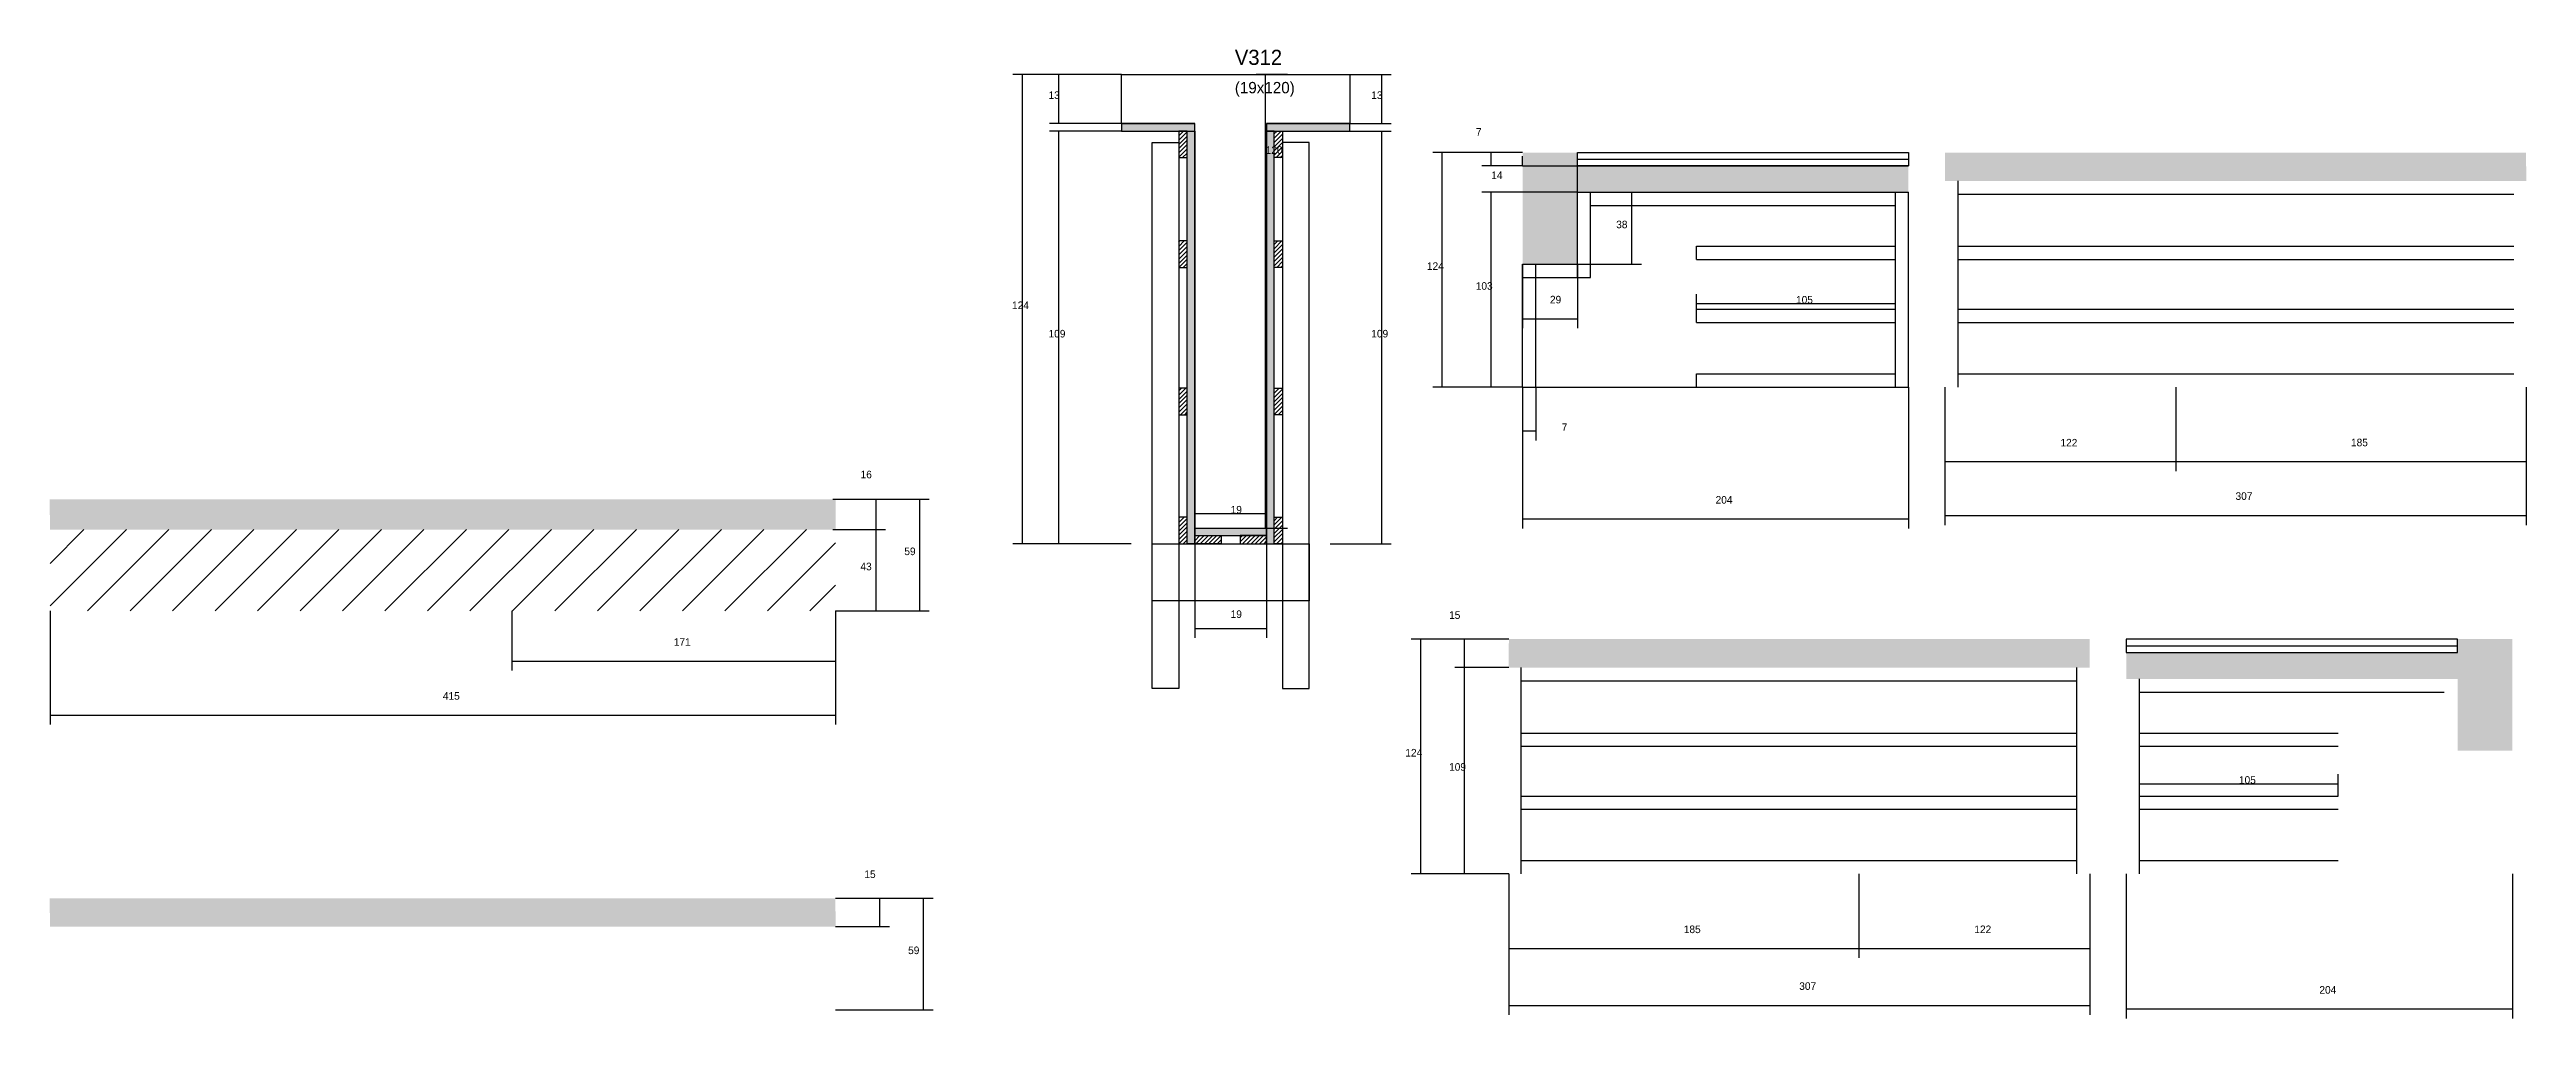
# Model space of a CAD drawing. Header units: metres. Extents: x 5144 to 6453, y 4253 to 4765.
import ezdxf

# ---------------------------------------------------------------- set-up
doc = ezdxf.new("R2010")
doc.units = ezdxf.units.M
for name, color, linetype in [('CONCRETO', 251, 'Continuous'), ('COTA', 241, 'Continuous'), ('Hachura', 253, 'Continuous'), ('Madeira', 126, 'Continuous'), ('Painéis', 200, 'Continuous'), ('REAPROVEITAMENTO', 251, 'Continuous'), ('SARR_2.2x7', 40, 'Continuous'), ('SARR_3.5x7', 81, 'Continuous'), ('Texto Seção', 7, 'Continuous')]:
    doc.layers.add(name, color=color, linetype=linetype)

msp = doc.modelspace()

# ---------------------------------------------------------------- hatches: boundary and pattern name
at = {"layer": 'COTA'}
h = msp.add_hatch(dxfattribs=at)
h.set_pattern_fill('AR-CONC', scale=0.03)
h.paths.add_polyline_path([(5951.7, 4651.8), (5951.7, 4689.8), (5951.7, 4689.8), (6126.6, 4689.8), (6126.6, 4689.8), (6126.6, 4703.8), (6126.6, 4703.8), (5951.7, 4703.8), (5951.7, 4703.8), (5951.7, 4710.8), (5951.7, 4710.8), (5922.7, 4710.8), (5922.7, 4710.8), (5922.7, 4651.8), (5922.7, 4651.8), (5951.7, 4651.8)])
h = msp.add_hatch(dxfattribs=at)
h.set_pattern_fill('AR-CONC', scale=0.03)
h.paths.add_polyline_path([(6145.9, 4710.8), (6145.9, 4695.8), (6145.9, 4695.8), (6453.1, 4695.8), (6453.1, 4695.8), (6452.8, 4710.8), (6452.8, 4710.8), (6145.9, 4710.8)])
h = msp.add_hatch(dxfattribs=at)
h.set_pattern_fill('AR-CONC', scale=0.03)
h.paths.add_polyline_path([(5559.8, 4527.6), (5144.5, 4527.6), (5144.5, 4527.6), (5144.8, 4511.6), (5144.8, 4511.6), (5559.8, 4511.6), (5559.8, 4511.6), (5559.8, 4527.6)])
h = msp.add_hatch(dxfattribs=at)
h.set_pattern_fill('AR-CONC', scale=0.03)
h.paths.add_polyline_path([(6222.4, 4453.7), (6222.4, 4438.7), (6222.4, 4438.7), (5915.3, 4438.7), (5915.3, 4438.7), (5915.5, 4453.7), (5915.5, 4453.7), (6222.4, 4453.7)])
h = msp.add_hatch(dxfattribs=at)
h.set_pattern_fill('AR-CONC', scale=0.03)
h.paths.add_polyline_path([(6416.7, 4394.7), (6416.7, 4432.7), (6416.7, 4432.7), (6241.7, 4432.7), (6241.7, 4432.7), (6241.7, 4446.7), (6241.7, 4446.7), (6416.7, 4446.7), (6416.7, 4446.7), (6416.7, 4453.7), (6416.7, 4453.7), (6445.7, 4453.7), (6445.7, 4453.7), (6445.7, 4394.7), (6445.7, 4394.7), (6416.7, 4394.7)])
h = msp.add_hatch(dxfattribs=at)
h.set_pattern_fill('AR-CONC', scale=0.03)
h.paths.add_polyline_path([(5559.6, 4316.8), (5144.5, 4316.8), (5144.5, 4316.8), (5144.8, 4301.8), (5144.8, 4301.8), (5559.9, 4301.8), (5559.9, 4301.8), (5559.6, 4316.8)])
at = {"layer": 'Hachura'}
h = msp.add_hatch(color=8, dxfattribs=at)
h.dxf.hatch_style = 1
h.paths.add_polyline_path([(5749.5, 4722.1), (5749.5, 4726.1), (5749.5, 4726.1), (5710.9, 4726.1), (5710.9, 4726.1), (5710.9, 4722.1), (5710.9, 4722.1), (5749.5, 4722.1)])
h = msp.add_hatch(color=8, dxfattribs=at)
h.dxf.hatch_style = 1
h.paths.add_polyline_path([(5831.5, 4722.1), (5831.5, 4726.1), (5831.5, 4726.1), (5787.5, 4726.1), (5787.5, 4726.1), (5787.5, 4722.1), (5787.5, 4722.1), (5831.5, 4722.1)])
h = msp.add_hatch(color=8, dxfattribs=at)
h.dxf.hatch_style = 1
h.paths.add_polyline_path([(5791.5, 4724.1), (5787.5, 4724.1), (5787.5, 4724.1), (5787.5, 4504.1), (5787.5, 4504.1), (5791.5, 4504.1), (5791.5, 4504.1), (5791.5, 4724.1)])
h = msp.add_hatch(dxfattribs=at)
h.set_pattern_fill('ANSI31', scale=0.5)
h.paths.add_polyline_path([(5741.1, 4708.1), (5745.5, 4708.1), (5745.5, 4708.1), (5745.5, 4722.1), (5745.5, 4722.1), (5741.1, 4722.1), (5741.1, 4722.1), (5741.1, 4708.1)])
h = msp.add_hatch(color=8, dxfattribs=at)
h.dxf.hatch_style = 1
h.paths.add_polyline_path([(5745.5, 4722.1), (5749.5, 4722.1), (5749.5, 4722.1), (5749.5, 4504.1), (5749.5, 4504.1), (5745.5, 4504.1), (5745.5, 4504.1), (5745.5, 4722.1)])
h = msp.add_hatch(dxfattribs=at)
h.set_pattern_fill('ANSI31', scale=0.5)
h.paths.add_polyline_path([(5795.9, 4708.1), (5791.5, 4708.1), (5791.5, 4708.1), (5791.5, 4722.1), (5791.5, 4722.1), (5795.9, 4722.1), (5795.9, 4722.1), (5795.9, 4708.1)])
h = msp.add_hatch(dxfattribs=at)
h.set_pattern_fill('ANSI31', scale=0.5)
h.paths.add_polyline_path([(5741.1, 4650.1), (5745.5, 4650.1), (5745.5, 4650.1), (5745.5, 4664.1), (5745.5, 4664.1), (5741.1, 4664.1), (5741.1, 4664.1), (5741.1, 4650.1)])
h = msp.add_hatch(dxfattribs=at)
h.set_pattern_fill('ANSI31', scale=0.5)
h.paths.add_polyline_path([(5795.9, 4650.1), (5791.5, 4650.1), (5791.5, 4650.1), (5791.5, 4664.1), (5791.5, 4664.1), (5795.9, 4664.1), (5795.9, 4664.1), (5795.9, 4650.1)])
h = msp.add_hatch(dxfattribs=at)
h.set_pattern_fill('ANSI31', scale=0.5)
h.paths.add_polyline_path([(5741.1, 4572.3), (5745.5, 4572.3), (5745.5, 4572.3), (5745.5, 4586.3), (5745.5, 4586.3), (5741.1, 4586.3), (5741.1, 4586.3), (5741.1, 4572.3)])
h = msp.add_hatch(dxfattribs=at)
h.set_pattern_fill('ANSI31', scale=0.5)
h.paths.add_polyline_path([(5795.9, 4572.3), (5791.5, 4572.3), (5791.5, 4572.3), (5791.5, 4586.3), (5791.5, 4586.3), (5795.9, 4586.3), (5795.9, 4586.3), (5795.9, 4572.3)])
h = msp.add_hatch(dxfattribs=at)
h.set_pattern_fill('ANSI31', scale=0.5)
h.paths.add_polyline_path([(5741.1, 4504.1), (5745.5, 4504.1), (5745.5, 4504.1), (5745.5, 4518.1), (5745.5, 4518.1), (5741.1, 4518.1), (5741.1, 4518.1), (5741.1, 4504.1)])
h = msp.add_hatch(dxfattribs=at)
h.set_pattern_fill('ANSI31', scale=0.5)
h.paths.add_polyline_path([(5795.9, 4504.1), (5791.5, 4504.1), (5791.5, 4504.1), (5791.5, 4518.1), (5791.5, 4518.1), (5795.9, 4518.1), (5795.9, 4518.1), (5795.9, 4504.1)])
h = msp.add_hatch(color=8, dxfattribs=at)
h.dxf.hatch_style = 1
h.paths.add_polyline_path([(5787.5, 4508.5), (5787.5, 4512.1), (5787.5, 4512.1), (5749.5, 4512.1), (5749.5, 4512.1), (5749.5, 4508.5), (5749.5, 4508.5), (5787.5, 4508.5)])
h = msp.add_hatch(dxfattribs=at)
h.set_pattern_fill('ANSI31', scale=0.5)
h.paths.add_polyline_path([(5749.5, 4504.1), (5749.5, 4508.5), (5749.5, 4508.5), (5763.5, 4508.5), (5763.5, 4508.5), (5763.5, 4504.1), (5763.5, 4504.1), (5749.5, 4504.1)])
h = msp.add_hatch(dxfattribs=at)
h.set_pattern_fill('ANSI31', scale=0.5)
h.paths.add_polyline_path([(5787.5, 4504.1), (5787.5, 4508.5), (5787.5, 4508.5), (5773.5, 4508.5), (5773.5, 4508.5), (5773.5, 4504.1), (5773.5, 4504.1), (5787.5, 4504.1)])
at = {"layer": 'REAPROVEITAMENTO'}
h = msp.add_hatch(dxfattribs=at)
h.set_pattern_fill('ANSI31', scale=5)
h.paths.add_polyline_path([(5559.8, 4468.6), (5559.8, 4511.6), (5559.8, 4511.6), (5144.8, 4511.6), (5144.8, 4511.6), (5144.8, 4468.6), (5144.8, 4468.6), (5559.8, 4468.6)])

# ---------------------------------------------------------------- linework, layer by layer
at = {"layer": 'CONCRETO'}
msp.add_lwpolyline([(5710.9, 4726.1), (5710.9, 4752.1), (5831.5, 4752.1), (5831.5, 4726.1), (5787.5, 4726.1), (5787.5, 4512.1), (5749.5, 4512.1), (5749.5, 4726.1)], close=True, dxfattribs=at)
at = {"layer": 'COTA'}
for p, q in [((5710.9, 4752.1), (5653.5, 4752.1)), ((5658.5, 4504.1), (5658.5, 4752.1)), ((5710.9, 4752.1), (5672.8, 4752.1)), ((5677.8, 4726.1), (5677.8, 4752.1)), ((5798.5, 4752.1), (5782, 4752.1)), ((5787, 4512.1), (5787, 4752.1)), ((5831.5, 4752.1), (5853.3, 4752.1)), ((5848.3, 4726.1), (5848.3, 4752.1)), ((5710.9, 4726.1), (5672.8, 4726.1)), ((5831.5, 4726.1), (5853.3, 4726.1)), ((5710.9, 4722.1), (5672.8, 4722.1)), ((5677.8, 4504.1), (5677.8, 4722.1)), ((5831.5, 4722.1), (5853.3, 4722.1)), ((5848.3, 4504.1), (5848.3, 4722.1)), ((5922.7, 4710.8), (5901.2, 4710.8)), ((5922.7, 4703.8), (5901.2, 4703.8)), ((5906.2, 4703.8), (5906.2, 4710.8)), ((5922.7, 4703.8), (5922.7, 4708.8)), ((5922.7, 4703.8), (5951.7, 4703.8)), ((5951.7, 4689.8), (5951.7, 4708.8)), ((5951.7, 4689.8), (5901.2, 4689.8)), ((5906.2, 4586.8), (5906.2, 4689.8)), ((5922.7, 4586.8), (5901.2, 4586.8)), ((5922.7, 4586.8), (5922.7, 4512.2)), ((5922.7, 4586.8), (5922.7, 4558.7)), ((5929.7, 4586.8), (5929.7, 4558.7)), ((6126.6, 4586.8), (6126.6, 4512.2)), ((6145.9, 4586.8), (6145.9, 4542.5)), ((6145.9, 4586.8), (6145.9, 4514)), ((6267.9, 4586.8), (6267.9, 4542.5)), ((6267.9, 4586.8), (6267.9, 4542.5)), ((6452.9, 4586.8), (6452.9, 4542.5)), ((6452.9, 4586.8), (6452.9, 4514)), ((5922.7, 4563.7), (5929.7, 4563.7)), ((6145.9, 4547.5), (6267.9, 4547.5)), ((6267.9, 4547.5), (6452.9, 4547.5)), ((5558.3, 4527.6), (5586.2, 4527.6)), ((5558.3, 4527.6), (5609.3, 4527.6)), ((5581.2, 4511.6), (5581.2, 4527.6)), ((5604.3, 4468.6), (5604.3, 4527.6)), ((5749.5, 4504.1), (5749.5, 4525.1)), ((5749.5, 4520.1), (5787.5, 4520.1)), ((5787.5, 4504.1), (5787.5, 4525.1)), ((5922.7, 4517.2), (6126.6, 4517.2)), ((6145.9, 4519), (6452.9, 4519)), ((5558.3, 4511.6), (5586.2, 4511.6)), ((5558.3, 4511.6), (5586.2, 4511.6)), ((5581.2, 4468.6), (5581.2, 4511.6)), ((5715.9, 4504.1), (5653.5, 4504.1)), ((5715.9, 4504.1), (5672.8, 4504.1)), ((5749.5, 4504.1), (5749.5, 4454.4)), ((5798.5, 4512.1), (5782, 4512.1)), ((5787.5, 4504.1), (5787.5, 4454.4)), ((5821.1, 4504.1), (5853.3, 4504.1)), ((5144.8, 4468.6), (5144.8, 4408.6)), ((5388.8, 4468.6), (5388.8, 4437.1)), ((5559.8, 4468.6), (5559.8, 4437.1)), ((5559.8, 4468.6), (5559.8, 4408.6)), ((5559.8, 4468.6), (5586.2, 4468.6)), ((5559.8, 4468.6), (5609.3, 4468.6)), ((5749.5, 4459.4), (5787.5, 4459.4)), ((5915.4, 4453.7), (5863.9, 4453.7)), ((5868.9, 4329.7), (5868.9, 4453.7)), ((5915.4, 4453.7), (5887, 4453.7)), ((5892, 4438.7), (5892, 4453.7)), ((5388.8, 4442.1), (5559.8, 4442.1)), ((5915.4, 4438.7), (5887, 4438.7)), ((5915.4, 4438.7), (5887, 4438.7)), ((5892, 4329.7), (5892, 4438.7)), ((5144.8, 4413.6), (5559.8, 4413.6)), ((5915.4, 4329.7), (5863.9, 4329.7)), ((5915.4, 4329.7), (5887, 4329.7)), ((5915.4, 4329.7), (5915.4, 4285.3)), ((5915.4, 4329.7), (5915.4, 4255.2)), ((6100.4, 4329.7), (6100.4, 4285.3)), ((6100.4, 4329.7), (6100.4, 4285.3)), ((6222.4, 4329.7), (6222.4, 4285.3)), ((6222.4, 4329.7), (6222.4, 4255.2)), ((6241.7, 4329.7), (6241.7, 4253.3)), ((6445.7, 4329.7), (6445.7, 4253.3)), ((5559.8, 4316.8), (5588.2, 4316.8)), ((5559.8, 4316.8), (5611.3, 4316.8)), ((5583.2, 4301.8), (5583.2, 4316.8)), ((5606.3, 4257.8), (5606.3, 4316.8)), ((5559.8, 4301.8), (5588.2, 4301.8)), ((5915.4, 4290.3), (6100.4, 4290.3)), ((6100.4, 4290.3), (6222.4, 4290.3)), ((5559.8, 4257.8), (5611.3, 4257.8)), ((5915.4, 4260.2), (6222.4, 4260.2)), ((6241.7, 4258.3), (6445.7, 4258.3))]:
    msp.add_line(p, q, dxfattribs=at)
at = {"layer": 'Madeira'}
for points in [[(5741.1, 4708.1), (5745.5, 4708.1), (5745.5, 4722.1), (5741.1, 4722.1)], [(5795.9, 4708.1), (5791.5, 4708.1), (5791.5, 4722.1), (5795.9, 4722.1)], [(5741.1, 4650.1), (5745.5, 4650.1), (5745.5, 4664.1), (5741.1, 4664.1)], [(5795.9, 4650.1), (5791.5, 4650.1), (5791.5, 4664.1), (5795.9, 4664.1)], [(5741.1, 4572.3), (5745.5, 4572.3), (5745.5, 4586.3), (5741.1, 4586.3)], [(5795.9, 4572.3), (5791.5, 4572.3), (5791.5, 4586.3), (5795.9, 4586.3)], [(5741.1, 4504.1), (5745.5, 4504.1), (5745.5, 4518.1), (5741.1, 4518.1)], [(5795.9, 4504.1), (5791.5, 4504.1), (5791.5, 4518.1), (5795.9, 4518.1)], [(5749.5, 4504.1), (5749.5, 4508.5), (5763.5, 4508.5), (5763.5, 4504.1)], [(5787.5, 4504.1), (5787.5, 4508.5), (5773.5, 4508.5), (5773.5, 4504.1)]]:
    msp.add_lwpolyline(points, close=True, dxfattribs=at)
at = {"layer": 'Painéis'}
for p, q in [((5710.9, 4726.1), (5749.5, 4726.1)), ((5787.5, 4726.1), (5831.5, 4726.1)), ((5922.7, 4710.8), (5875.3, 4710.8)), ((5880.3, 4586.8), (5880.3, 4710.8)), ((5951.7, 4710.8), (6126.6, 4710.8)), ((5951.7, 4703.8), (5951.7, 4710.8)), ((5951.7, 4703.8), (6126.6, 4703.8)), ((5951.7, 4689.8), (6126.6, 4689.8)), ((5951.7, 4651.8), (5951.7, 4689.8)), ((5951.7, 4689.8), (5985.5, 4689.8)), ((5980.5, 4651.8), (5980.5, 4689.8)), ((6126.6, 4586.8), (6126.6, 4689.8)), ((5922.7, 4651.8), (5951.7, 4651.8)), ((5922.7, 4586.8), (5922.7, 4651.8)), ((5922.7, 4651.8), (5922.7, 4618)), ((5951.7, 4651.8), (5985.5, 4651.8)), ((5951.7, 4651.8), (5951.7, 4618)), ((6014.7, 4624.5), (6014.7, 4636)), ((6119.7, 4624.5), (6119.7, 4636)), ((5922.7, 4623), (5951.7, 4623)), ((6014.7, 4631), (6119.7, 4631)), ((5922.7, 4586.8), (5875.3, 4586.8)), ((5922.7, 4586.8), (6126.6, 4586.8)), ((6248.7, 4370.8), (6248.7, 4382.3)), ((6248.7, 4377.3), (6353.7, 4377.3)), ((6353.7, 4370.8), (6353.7, 4382.3))]:
    msp.add_line(p, q, dxfattribs=at)
for points in [[(5749.5, 4722.1), (5749.5, 4726.1), (5710.9, 4726.1), (5710.9, 4722.1)], [(5831.5, 4722.1), (5831.5, 4726.1), (5787.5, 4726.1), (5787.5, 4722.1)], [(5745.5, 4722.1), (5749.5, 4722.1), (5749.5, 4504.1), (5745.5, 4504.1)], [(5791.5, 4722.1), (5787.5, 4722.1), (5787.5, 4504.1), (5791.5, 4504.1)], [(6126.6, 4703.8), (5951.7, 4703.8), (5951.7, 4710.8), (6126.6, 4710.8)], [(5787.5, 4508.5), (5787.5, 4512.1), (5749.5, 4512.1), (5749.5, 4508.5)], [(6241.7, 4446.7), (6416.7, 4446.7), (6416.7, 4453.7), (6241.7, 4453.7)]]:
    msp.add_lwpolyline(points, close=True, dxfattribs=at)
at = {"layer": 'SARR_2.2x7'}
for p, q in [((5951.7, 4707.3), (6126.6, 4707.3)), ((5958.7, 4644.8), (5958.7, 4689.8)), ((6119.7, 4586.8), (6119.7, 4689.8)), ((6152.9, 4586.8), (6152.9, 4695.8)), ((6152.9, 4688.8), (6267.9, 4688.8)), ((6267.9, 4688.8), (6446.5, 4688.8)), ((5958.7, 4682.8), (6119.7, 4682.8)), ((6014.7, 4661.3), (6119.7, 4661.3)), ((6014.7, 4654.3), (6014.7, 4661.3)), ((6152.9, 4661.3), (6267.9, 4661.3)), ((6267.9, 4661.3), (6446.5, 4661.3)), ((5929.7, 4586.8), (5929.7, 4651.8)), ((5951.7, 4644.8), (5951.7, 4651.8)), ((6014.7, 4654.3), (6119.7, 4654.3)), ((6152.9, 4654.3), (6267.9, 4654.3)), ((6267.9, 4654.3), (6446.5, 4654.3)), ((5922.7, 4644.8), (5951.7, 4644.8)), ((5951.7, 4644.8), (5958.7, 4644.8)), ((6014.7, 4628), (6119.7, 4628)), ((6014.7, 4621), (6014.7, 4628)), ((6014.7, 4621), (6119.7, 4621)), ((6152.9, 4628), (6267.9, 4628)), ((6152.9, 4621), (6267.9, 4621)), ((6267.9, 4628), (6446.5, 4628)), ((6267.9, 4621), (6446.5, 4621)), ((6014.7, 4593.8), (6119.7, 4593.8)), ((6014.7, 4586.8), (6014.7, 4593.8)), ((6152.9, 4593.8), (6267.9, 4593.8)), ((6267.9, 4593.8), (6446.5, 4593.8)), ((6241.7, 4450.2), (6416.7, 4450.2)), ((5921.9, 4329.7), (5921.9, 4438.7)), ((6215.5, 4329.7), (6215.5, 4438.7)), ((5921.9, 4431.7), (6100.4, 4431.7)), ((6100.4, 4431.7), (6215.5, 4431.7)), ((6248.7, 4329.7), (6248.7, 4432.7)), ((6248.7, 4425.7), (6409.7, 4425.7)), ((5921.9, 4404.1), (6100.4, 4404.1)), ((5921.9, 4397.1), (6100.4, 4397.1)), ((6100.4, 4404.1), (6215.5, 4404.1)), ((6100.4, 4397.1), (6215.5, 4397.1)), ((6248.7, 4404.1), (6353.7, 4404.1)), ((6248.7, 4397.1), (6353.7, 4397.1)), ((5921.9, 4370.8), (6100.4, 4370.8)), ((6100.4, 4370.8), (6215.5, 4370.8)), ((6248.7, 4370.8), (6353.7, 4370.8)), ((5921.9, 4363.8), (6100.4, 4363.8)), ((6100.4, 4363.8), (6215.5, 4363.8)), ((6248.7, 4363.8), (6353.7, 4363.8)), ((5921.9, 4336.7), (6100.4, 4336.7)), ((6100.4, 4336.7), (6215.5, 4336.7)), ((6248.7, 4336.7), (6353.7, 4336.7))]:
    msp.add_line(p, q, dxfattribs=at)
at = {"layer": 'SARR_3.5x7'}
for points in [[(5727.1, 4716.1), (5741.1, 4716.1), (5741.1, 4427.6), (5727.1, 4427.6)], [(5809.9, 4716.1), (5795.9, 4716.1), (5795.9, 4427.6), (5809.9, 4427.6)], [(5727.1, 4504.1), (5809.9, 4504.1), (5809.9, 4474), (5727.1, 4474)]]:
    msp.add_lwpolyline(points, close=True, dxfattribs=at)

# ---------------------------------------------------------------- texts
at = {"layer": 'COTA'}
for s, p in [('13', (5672.3, 4739.1)), ('13', (5842.8, 4739.1)), ('120', (5787, 4710.1)), ('7', (5898.1, 4719.7)), ('14', (5906.2, 4696.8)), ('103', (5898, 4638.3)), ('124', (5653, 4628.1)), ('109', (5672.3, 4613.1)), ('109', (5842.8, 4613.1)), ('7', (5943.4, 4563.7)), ('122', (6206.9, 4555.5)), ('185', (6360.4, 4555.6)), ('16', (5573, 4538.7)), ('204', (6024.7, 4525.3)), ('307', (6299.4, 4527.3)), ('19', (5768.5, 4520.1)), ('59', (5596.1, 4498.1)), ('43', (5572.9, 4490.1)), ('19', (5768.5, 4464.9)), ('15', (5883.9, 4464.4)), ('171', (5474.3, 4450.2)), ('415', (5352.3, 4421.7)), ('124', (5860.8, 4391.7)), ('109', (5883.9, 4384.2)), ('15', (5575, 4327.5)), ('185', (6007.9, 4298.4)), ('122', (6161.4, 4298.4)), ('59', (5598.1, 4287.3)), ('307', (6068.9, 4268.4)), ('204', (6343.7, 4266.4))]:
    msp.add_text(s, height=4, dxfattribs=at).set_placement(p)
at = {"layer": 'Painéis'}
for s, p in [('38', (5972.2, 4670.8)), ('124', (5872.2, 4648.8)), ('29', (5937.2, 4631.1)), ('105', (6067.2, 4631)), ('105', (6301.2, 4377.3))]:
    msp.add_text(s, height=4, dxfattribs=at).set_placement(p)
at = {"layer": 'Texto Seção'}
for s, height, p in [('V312', 8, (5770.7, 4757.1)), ('(19x120)', 6, (5770.7, 4742.1))]:
    msp.add_text(s, height=height, dxfattribs=at).set_placement(p)

doc.saveas('drawing.dxf')
